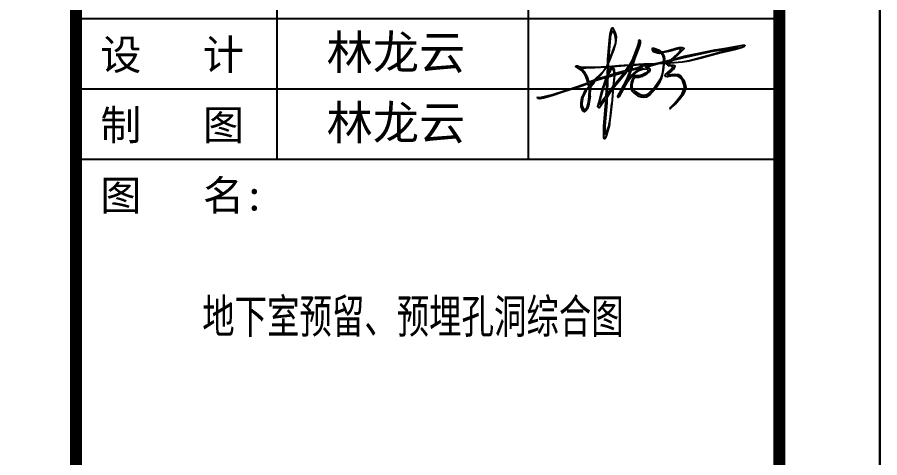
# Model space of a CAD drawing. Extents: x 0 to 2037025, y -2738621 to 0.
# Drawn here: x 995916 to 1000208, y -1561457 to -1559267 of the extents above; entities that cross this region are included whole.
import ezdxf

# ---------------------------------------------------------------- set-up
doc = ezdxf.new("R2010")
doc.units = 0
doc.header["$LTSCALE"] = 10
doc.header["$MEASUREMENT"] = 0
doc.layers.add('图框', color=142, linetype='Continuous')
doc.layers.add('批量导出图层', color=1, linetype='Continuous')
doc.styles.add('图框字型一', font='')
doc.styles.add('黑体', font='simhei.ttf', dxfattribs={"width": 0.7})
doc.styles.get('图框字型一').set_extended_font_data('SimSun')

# ---------------------------------------------------------------- blocks, each defined once
blk = doc.blocks.new('图框A1')
at = {"layer": '图框'}
for p, q in [((78100, 12000), (78100, 7100)), ((80600, 12000), (80600, 7100)), ((76100, 8500), (83100, 8500)), ((76100, 7800), (83100, 7800)), ((76100, 7100), (83100, 7100))]:
    blk.add_line(p, q, dxfattribs=at)
blk.add_lwpolyline([(0, 0), (84100, 0), (84100, 59400), (0, 59400)], close=True, dxfattribs=at)
at = {"layer": '图框', "const_width": 120}
blk.add_lwpolyline([(2500, 1000), (83100, 1000), (83100, 58400), (2500, 58400)], close=True, dxfattribs=at)
blk.add_lwpolyline([(76100, 58400), (76100, 1000)], dxfattribs=at)
at = {"layer": '图框', "style": '图框字型一'}
for s, p in [('设   计', (76341.6, 7990.4)), ('制   图', (76341.6, 7290.4)), ('图   名:', (76341.6, 6590.4))]:
    blk.add_text(s, height=300, dxfattribs=at).set_placement(p)
blk = doc.blocks.new('林龙云')
h = blk.add_hatch(color=256)
h.dxf.hatch_style = 1
h.paths.add_polyline_path([(87625, 47227), (87170, 47069), (86221, 46761), (85719, 46632), (85643, 46642), (85609, 46661), (85626, 46597), (85711, 46582), (85850, 46610), (86183, 46700), (86620, 46846), (87415, 47106), (87589, 47173), (87631, 47179), (87646, 47158), (87663, 47085), (87652, 47055), (87527, 46930), (87461, 46814), (87382, 46655), (87360, 46531), (87348, 46410), (87353, 46278), (87400, 46151), (87429, 46101), (87461, 46082), (87501, 46082), (87532, 46104), (87627, 46206), (87649, 46288), (87718, 46689), (87722, 46794), (87749, 47040), (87753, 47077), (87865, 47230), (87911, 47291), (87921, 47301), (87978, 47323), (88362, 47433), (88290, 47232), (88183, 46927), (88096, 46544), (88028, 46319), (88019, 46273), (88051, 46244), (88094, 46244), (88280, 46521), (88341, 46583), (88310, 46135), (88255, 45484), (88250, 45039), (88280, 45004), (88317, 45004), (88368, 45088), (88471, 45414), (88496, 45492), (88585, 46396), (88519, 45823), (88454, 45478), (88354, 45201), (88333, 45171), (88318, 45169), (88310, 45187), (88310, 45221), (88321, 45380), (88324, 45503), (88396, 46424), (88407, 46649), (88494, 46804), (88641, 47010), (88629, 46859), (88648, 47021), (88682, 47068), (88963, 47402), (89157, 47638), (89172, 47663), (89301, 47699), (89281, 47630), (89175, 47358), (88938, 46910), (88827, 46722), (88816, 46682), (88832, 46646), (88860, 46646), (88889, 46674), (89223, 47297), (89358, 47466), (89526, 47613), (89693, 47724), (89853, 47784), (89999, 47768), (90033, 47740), (90014, 47669), (89933, 47609), (89814, 47541), (89698, 47510), (89668, 47502), (89516, 47502), (89485, 47507), (89454, 47481), (89445, 47431), (89362, 47232), (89342, 47115), (89346, 47004), (89391, 46904), (89472, 46819), (89634, 46710), (89756, 46659), (89864, 46650), (89981, 46667), (90126, 46764), (90347, 47009), (90426, 47132), (90519, 47277), (90572, 47395), (90614, 47537), (90654, 47837), (90637, 47728), (90591, 47531), (90534, 47389), (90438, 47233), (90305, 47047), (90074, 46810), (89983, 46744), (89891, 46719), (89801, 46723), (89711, 46756), (89541, 46864), (89444, 46954), (89404, 47034), (89398, 47164), (89410, 47219), (89472, 47393), (89498, 47438), (89509, 47450), (89559, 47454), (89664, 47450), (89711, 47458), (89827, 47497), (89878, 47526), (90002, 47599), (90077, 47670), (90119, 47734), (90119, 47773), (90092, 47798), (89994, 47831), (89933, 47849), (89970, 47857), (90500, 47995), (90666, 48000), (90665, 47980), (90654, 47837), (90672, 47980), (90674, 48001), (90816, 48007), (90790, 47988), (90802, 47963), (90826, 47937), (90864, 47905), (90979, 47894), (91018, 47872), (91018, 47840), (90994, 47801), (90939, 47735), (90823, 47635), (90734, 47554), (90714, 47516), (90738, 47480), (90810, 47459), (90936, 47489), (91051, 47507), (91165, 47506), (91258, 47478), (91352, 47405), (91422, 47291), (91482, 47130), (91493, 47037), (91461, 46927), (91396, 46784), (91168, 46487), (91049, 46364), (90944, 46255), (90921, 46192), (90994, 46269), (91157, 46407), (91295, 46560), (91422, 46732), (91500, 46875), (91545, 47020), (91538, 47122), (91509, 47222), (91458, 47349), (91367, 47480), (91257, 47551), (91112, 47570), (90983, 47563), (90904, 47538), (90837, 47526), (90824, 47539), (90831, 47560), (90954, 47665), (91046, 47759), (91105, 47875), (91092, 47912), (91047, 47924), (90910, 47949), (90877, 47966), (90890, 47997), (90899, 48010), (91419, 48055), (91670, 48084), (92155, 48216), (92896, 48405), (93535, 48563), (93757, 48624), (93870, 48666), (93905, 48699), (93905, 48722), (93890, 48734), (93834, 48735), (93163, 48615), (92719, 48540), (92020, 48398), (91482, 48286), (91107, 48187), (91076, 48187), (91073, 48199), (91095, 48228), (91213, 48326), (91361, 48474), (91464, 48580), (91466, 48604), (91447, 48623), (91396, 48633), (91279, 48632), (91159, 48606), (90902, 48528), (90645, 48466), (90564, 48461), (90452, 48537), (90268, 48614), (90228, 48614), (90210, 48606), (90200, 48572), (90210, 48522), (90259, 48469), (90329, 48436), (90412, 48405), (90479, 48398), (90530, 48413), (90563, 48390), (90640, 48293), (90664, 48209), (90668, 48135), (90667, 48077), (90593, 48052), (90328, 48000), (89874, 47987), (89435, 47958), (89508, 48180), (89709, 48701), (89737, 48815), (89737, 48905), (89706, 48928), (89669, 48921), (89658, 48904), (89665, 48863), (89602, 48654), (89405, 48124), (89296, 47949), (88868, 47921), (88448, 47883), (88448, 47924), (88469, 48215), (88532, 49028), (88550, 49130), (88603, 49276), (88623, 49288), (88644, 49278), (88689, 49177), (88720, 49060), (88735, 48900), (88733, 48811), (88650, 48542), (88747, 48808), (88778, 49062), (88735, 49220), (88640, 49405), (88609, 49412), (88568, 49400), (88537, 49281), (88506, 49158), (88493, 49064), (88453, 48622), (88418, 48173), (88413, 47895), (88412, 47880), (88394, 47878), (87923, 47857), (87315, 47865), (87213, 47899), (87174, 47909), (87151, 47892), (87152, 47870), (87198, 47832), (87355, 47734), (87488, 47590), (87531, 47523), (87600, 47342)])
h.paths.add_polyline_path([(87842, 47271), (87794, 47210), (87739, 47127), (87706, 47188), (87696, 47214)], flags=16)
h.paths.add_polyline_path([(87682, 47250), (87628, 47390), (87540, 47590), (87495, 47653), (87396, 47761), (87346, 47804), (87332, 47814), (87333, 47823), (87343, 47827), (87549, 47828), (87910, 47833), (88360, 47858), (88411, 47862), (88403, 47624), (88398, 47532), (88380, 47483), (87985, 47367), (88127, 47513), (88263, 47708), (88122, 47551), (87910, 47356), (87890, 47331)], flags=16)
h.paths.add_polyline_path([(87669, 47020), (87677, 47020), (87690, 47010), (87693, 46963), (87682, 46671), (87654, 46467), (87607, 46258), (87587, 46219), (87520, 46160), (87490, 46155), (87468, 46164), (87404, 46295), (87393, 46371), (87396, 46507), (87422, 46656), (87543, 46908), (87601, 46968)], flags=16)
h.paths.add_polyline_path([(88314, 47210), (88389, 47352), (88375, 47079), (88349, 46690), (88228, 46545), (88137, 46416), (88091, 46374), (88087, 46440), (88210, 46913)], flags=16)
h.paths.add_polyline_path([(88430, 47331), (88440, 47455), (88673, 47521), (88676, 47462), (88647, 47087), (88618, 47053), (88420, 46776)], flags=16)
h.paths.add_polyline_path([(88443, 47502), (88448, 47567), (88530, 47699), (88580, 47785), (88614, 47792), (88659, 47736), (88666, 47627), (88670, 47575)], flags=16)
h.paths.add_polyline_path([(88447, 47638), (88448, 47865), (88778, 47893), (89280, 47925), (89167, 47745), (89134, 47700), (88833, 47627), (88704, 47585), (88700, 47739), (88654, 47819), (88617, 47843), (88582, 47843), (88557, 47823), (88500, 47737), (88461, 47664)], flags=16)
h.paths.add_polyline_path([(88657, 47099), (88706, 47502), (88705, 47530), (89089, 47639), (88898, 47382)], flags=16)
h.paths.add_polyline_path([(89232, 47375), (89233, 47394), (89350, 47674), (89363, 47717), (89391, 47725), (89809, 47820), (89680, 47774), (89557, 47690), (89373, 47530), (89276, 47415), (89251, 47392)], flags=16)
h.paths.add_polyline_path([(89207, 47717), (89338, 47928), (89370, 47930), (89315, 47744)], flags=16)
h.paths.add_polyline_path([(89413, 47890), (89427, 47934), (89719, 47952), (90095, 47961), (90113, 47959), (90104, 47943), (90062, 47915), (89810, 47885), (89583, 47816), (89375, 47758)], flags=16)
h.paths.add_polyline_path([(89353, 47953), (89399, 48026), (89377, 47954)], flags=16)
h.paths.add_polyline_path([(90300, 48513), (90279, 48568), (90302, 48568), (90423, 48507), (90491, 48458), (90486, 48434), (90472, 48425), (90429, 48430), (90379, 48449), (90319, 48489)], flags=16)
h.paths.add_polyline_path([(90543, 48006), (90626, 48027), (90666, 48037), (90668, 48010)], flags=16)
h.paths.add_polyline_path([(90677, 48010), (90678, 48022), (90680, 48041), (90860, 48082), (90890, 48077), (90882, 48053), (90830, 48017), (90783, 48012)], flags=16)
h.paths.add_polyline_path([(90687, 48116), (90689, 48180), (90681, 48268), (90645, 48351), (90595, 48420), (90616, 48435), (90713, 48454), (90919, 48496), (91204, 48567), (91329, 48582), (91347, 48562), (91331, 48520), (91212, 48387), (90945, 48141), (90731, 48087), (90686, 48079)], flags=16)
h.paths.add_polyline_path([(90908, 48023), (90922, 48044), (90974, 48086), (91049, 48127), (91570, 48254), (92604, 48471), (93097, 48549), (93381, 48611), (93565, 48642), (93614, 48646), (93551, 48617), (91690, 48112), (91416, 48068)], flags=16)
for p, q in [((87600, 47342), (87531, 47523)), ((87540, 47590), (87628, 47390)), ((87718, 46689), (87649, 46288)), ((88629, 46859), (88585, 46396))]:
    blk.add_line(p, q)
for points in [[(88456, 48042), (88553, 48276), (88747, 48808), (88778, 49062), (88735, 49220), (88640, 49405), (88609, 49412), (88568, 49400), (88537, 49281), (88506, 49158), (88493, 49064), (88453, 48622), (88418, 48173), (88413, 47895), (88412, 47880)], [(88448, 47883), (88448, 47924), (88469, 48215), (88532, 49028), (88550, 49130), (88603, 49276), (88623, 49288), (88644, 49278), (88689, 49177), (88720, 49060), (88735, 48900), (88733, 48811), (88650, 48542), (88456, 48042)], [(89435, 47958), (89508, 48180), (89709, 48701), (89737, 48815), (89737, 48905), (89706, 48928), (89669, 48921), (89658, 48904), (89665, 48863), (89602, 48654), (89405, 48124), (89296, 47949)], [(90564, 48461), (90645, 48466), (90902, 48528), (91159, 48606), (91279, 48632), (91396, 48633), (91447, 48623), (91466, 48604), (91464, 48580), (91361, 48474), (91213, 48326), (91095, 48228), (91073, 48199), (91076, 48187), (91107, 48187), (91482, 48286), (92020, 48398), (92719, 48540), (93163, 48615), (93834, 48735), (93890, 48734), (93905, 48722), (93905, 48699), (93870, 48666), (93757, 48624), (93535, 48563), (92896, 48405), (92155, 48216), (91670, 48084), (91419, 48055), (90899, 48010)], [(90328, 48000), (90593, 48052), (90667, 48077), (90668, 48135), (90664, 48209), (90640, 48293), (90563, 48390), (90530, 48413), (90479, 48398), (90412, 48405), (90329, 48436), (90259, 48469), (90213, 48539), (90210, 48586), (90210, 48606), (90228, 48614), (90268, 48614), (90452, 48537), (90564, 48461)], [(89353, 47953), (89399, 48026), (89377, 47954)], [(89427, 47934), (89719, 47952), (90095, 47961), (90113, 47959), (90104, 47943), (90062, 47915), (89810, 47885), (89583, 47816), (89375, 47758)], [(89435, 47958), (89874, 47987), (90328, 48000)], [(90500, 47995), (89970, 47857), (89933, 47849)], [(90658, 48001), (90500, 47995)], [(90626, 48027), (90543, 48006)], [(90543, 48006), (90657, 48009)], [(90668, 48010), (90666, 48037), (90626, 48027)], [(90674, 48001), (90672, 47980), (90654, 47837), (90665, 47980), (90666, 48001)], [(90816, 48007), (90684, 48002)], [(90689, 48010), (90783, 48012), (90830, 48017)], [(90830, 48017), (90882, 48053), (90890, 48077), (90860, 48082), (90710, 48049)], [(90899, 48010), (90890, 47997), (90877, 47966), (90910, 47949), (91047, 47924), (91092, 47912), (91105, 47875), (91046, 47759), (90954, 47665), (90831, 47560), (90824, 47539), (90837, 47526), (90904, 47538), (90983, 47563), (91112, 47570), (91257, 47551), (91367, 47480), (91458, 47349), (91509, 47222), (91538, 47122), (91545, 47020), (91500, 46875), (91422, 46732), (91295, 46560), (91157, 46407), (90994, 46269), (90921, 46192), (90944, 46255), (91049, 46364), (91168, 46487), (91396, 46784), (91461, 46927), (91493, 47037), (91482, 47130), (91422, 47291), (91352, 47405), (91258, 47478), (91165, 47506), (91051, 47507), (90936, 47489), (90810, 47459), (90738, 47480), (90714, 47516), (90734, 47554), (90823, 47635), (90939, 47735), (90994, 47801), (91018, 47840), (91018, 47872), (90979, 47894), (90864, 47905), (90826, 47937), (90802, 47963), (90790, 47988), (90816, 48007)], [(87531, 47523), (87488, 47590), (87355, 47734), (87198, 47832), (87152, 47870), (87151, 47892), (87174, 47909), (87213, 47899), (87315, 47865), (87923, 47857), (88394, 47878), (88412, 47880)], [(87540, 47590), (87495, 47653), (87396, 47761), (87346, 47804), (87332, 47814), (87333, 47823), (87343, 47827), (87549, 47828), (87910, 47833), (88360, 47858), (88411, 47862)], [(88368, 47859), (88263, 47708), (88122, 47551), (87910, 47356), (87890, 47331)], [(87985, 47367), (88127, 47513), (88368, 47859)], [(88381, 47877), (88399, 47903), (88413, 47938)], [(88413, 47938), (88399, 47903), (88381, 47877)], [(88411, 47862), (88403, 47624), (88398, 47532)], [(88443, 47502), (88448, 47567), (88530, 47699), (88580, 47785), (88614, 47792), (88659, 47736), (88666, 47627), (88670, 47575)], [(88704, 47585), (88700, 47739), (88654, 47819), (88617, 47843), (88582, 47843), (88557, 47823), (88500, 47737), (88461, 47664), (88447, 47638), (88448, 47865)], [(88448, 47883), (88868, 47921), (89296, 47949)], [(88448, 47865), (88778, 47893), (89280, 47925)], [(88648, 47021), (88682, 47068), (88963, 47402), (89157, 47638), (89172, 47663)], [(89089, 47639), (88898, 47382), (88657, 47099)], [(89134, 47700), (88833, 47627), (88704, 47585)], [(89089, 47639), (88705, 47530)], [(89301, 47699), (89281, 47630), (89175, 47358), (88938, 46910), (88827, 46722), (88816, 46682), (88832, 46646), (88860, 46646), (88889, 46674), (89223, 47297), (89358, 47466), (89526, 47613), (89693, 47724), (89853, 47784), (89999, 47768), (90033, 47740), (90014, 47669), (89933, 47609), (89814, 47541), (89698, 47510), (89668, 47502), (89516, 47502), (89485, 47507), (89454, 47481), (89445, 47431), (89362, 47232), (89342, 47115), (89346, 47004), (89391, 46904), (89472, 46819), (89634, 46710), (89756, 46659), (89864, 46650), (89981, 46667), (90126, 46764), (90347, 47009), (90426, 47132), (90519, 47277), (90572, 47395), (90614, 47537), (90654, 47837), (90637, 47728), (90591, 47531), (90534, 47389), (90438, 47233), (90305, 47047), (90074, 46810), (89983, 46744), (89891, 46719), (89801, 46723), (89711, 46756), (89541, 46864), (89444, 46954), (89404, 47034), (89398, 47164), (89410, 47219), (89472, 47393), (89498, 47438), (89509, 47450), (89559, 47454), (89664, 47450), (89711, 47458), (89827, 47497), (89878, 47526), (90002, 47599), (90077, 47670), (90119, 47734), (90119, 47773), (90092, 47798), (89994, 47831), (89933, 47849)], [(89280, 47925), (89167, 47745), (89134, 47700)], [(89301, 47699), (89172, 47663)], [(89207, 47717), (89338, 47928)], [(89315, 47744), (89207, 47717)], [(89809, 47820), (89680, 47774), (89557, 47690), (89373, 47530), (89276, 47415), (89251, 47392), (89232, 47375), (89233, 47394), (89350, 47674), (89363, 47717)], [(89370, 47930), (89315, 47744)], [(89338, 47928), (89370, 47930)], [(89353, 47953), (89377, 47954)], [(89809, 47820), (89391, 47725), (89363, 47717)], [(89369, 47757), (89369, 47757)], [(89375, 47758), (89413, 47890), (89427, 47934)], [(85609, 46661), (85643, 46642), (85719, 46632), (86221, 46761), (87170, 47069), (87625, 47227), (87600, 47342)], [(87682, 47250), (87628, 47390), (87627, 47390)], [(87890, 47331), (87682, 47250)], [(87842, 47271), (87695, 47214)], [(87842, 47271), (87794, 47210), (87739, 47127), (87706, 47188), (87696, 47214)], [(87718, 46689), (87722, 46794), (87749, 47040), (87753, 47077), (87865, 47230), (87911, 47291), (87921, 47301)], [(88362, 47433), (87978, 47323), (87919, 47301)], [(88380, 47483), (87985, 47367)], [(88362, 47433), (88290, 47232), (88183, 46927), (88096, 46544), (88028, 46319), (88019, 46273), (88051, 46244), (88094, 46244), (88280, 46521), (88341, 46583)], [(88389, 47352), (88314, 47210), (88210, 46913), (88087, 46440), (88091, 46374), (88137, 46416), (88228, 46545), (88349, 46690)], [(88389, 47352), (88375, 47079), (88349, 46690)], [(88398, 47532), (88380, 47483)], [(88394, 47448), (88394, 47442)], [(88396, 47442), (88394, 47442)], [(88404, 47490), (88396, 47488)], [(88396, 47488), (88396, 47485)], [(88425, 47496), (88420, 47495)], [(88647, 47087), (88618, 47053), (88420, 46776), (88430, 47331), (88440, 47455)], [(88673, 47521), (88440, 47455)], [(88670, 47575), (88443, 47502)], [(88673, 47521), (88676, 47462), (88647, 47087)], [(88657, 47099), (88706, 47502), (88705, 47530)], [(87589, 47173), (87415, 47106), (86620, 46846), (86183, 46700), (85850, 46610), (85711, 46582), (85626, 46597), (85609, 46661)], [(87589, 47173), (87631, 47179), (87646, 47158), (87663, 47085), (87652, 47055), (87527, 46930), (87461, 46814), (87382, 46655), (87360, 46531), (87348, 46410), (87353, 46278), (87400, 46151), (87429, 46101), (87461, 46082), (87501, 46082), (87532, 46104), (87627, 46206), (87649, 46288)], [(88341, 46583), (88310, 46135), (88255, 45484), (88250, 45039), (88280, 45004), (88317, 45004), (88368, 45088), (88471, 45414), (88496, 45492), (88585, 46396), (88519, 45823), (88454, 45478), (88354, 45201), (88333, 45171), (88318, 45169), (88310, 45187), (88310, 45221), (88321, 45380), (88324, 45503), (88396, 46424), (88407, 46649), (88494, 46804), (88641, 47010)], [(88641, 47010), (88629, 46859), (88648, 47021)]]:
    blk.add_lwpolyline(points)
for points in [[(90491, 48458), (90423, 48507), (90302, 48568), (90279, 48568), (90300, 48513), (90319, 48489), (90379, 48449), (90429, 48430), (90472, 48425), (90486, 48434), (90491, 48458)], [(90595, 48420), (90645, 48351), (90681, 48268), (90689, 48180), (90687, 48116), (90686, 48079), (90731, 48087), (90945, 48141), (91212, 48387), (91331, 48520), (91347, 48562), (91329, 48582), (91204, 48567), (90919, 48496), (90713, 48454), (90616, 48435)], [(90908, 48023), (91416, 48068), (91690, 48112), (93551, 48617), (93614, 48646), (93565, 48642), (93381, 48611), (93097, 48549), (92604, 48471), (91570, 48254), (91049, 48127), (90974, 48086), (90922, 48044)], [(87669, 47020), (87601, 46968), (87543, 46908), (87422, 46656), (87396, 46507), (87393, 46371), (87404, 46295), (87468, 46164), (87490, 46155), (87520, 46160), (87587, 46219), (87607, 46258), (87654, 46467), (87682, 46671), (87693, 46963), (87690, 47010), (87677, 47020)]]:
    blk.add_lwpolyline(points, close=True)
blk = doc.blocks.new('A$C16A05140')
blk.add_line((-7000, 4900), (-7000, 0))
at = {"layer": '图框'}
for p, q in [((-7000, 4900), (-7000, 0)), ((-5000, 4900), (-5000, 0)), ((-5000, 4900), (-5000, 0)), ((-2500, 4900), (-2500, 0)), ((-2500, 4900), (-2500, 0)), ((-7000, 1400), (0, 1400)), ((-7000, 1400), (0, 1400)), ((-7000, 700), (0, 700)), ((-7000, 700), (0, 700)), ((-7000, 0), (0, 0)), ((-7000, 0), (0, 0))]:
    blk.add_line(p, q, dxfattribs=at)
at = {"xscale": 0.2488319999998335, "yscale": 0.2488319999998335, "zscale": 0.2488319999998335}
blk.add_blockref('林龙云', (-23710.3, -10991.1), dxfattribs=at)
at = {"layer": '图框', "style": '图框字型一'}
for s, height, p in [('设   计', 300, (-6758.4, 890.4)), ('设   计', 300, (-6758.4, 890.4)), ('林龙云', 337.55, (-4506.9, 894.9)), ('林龙云', 337.55, (-4506.9, 894.9)), ('制   图', 300, (-6758.4, 190.4)), ('制   图', 300, (-6758.4, 190.4)), ('林龙云', 337.55, (-4506.9, 194.9)), ('林龙云', 337.55, (-4506.9, 194.9))]:
    blk.add_text(s, height=height, dxfattribs=at).set_placement(p)

msp = doc.modelspace()

# ---------------------------------------------------------------- linework, layer by layer
at = {"layer": '批量导出图层'}
msp.add_lwpolyline([(958158.5, -1533823.1), (1000208.5, -1533823.1), (1000208.5, -1563523.1), (958158.5, -1563523.1)], close=True, dxfattribs=at)

# ---------------------------------------------------------------- block references
at = {"xscale": 0.5, "yscale": 0.5, "zscale": 0.5}
for name, p in [('图框A1', (958158.5, -1563523.1)), ('A$C16A05140', (999708.5, -1559973.1))]:
    msp.add_blockref(name, p, dxfattribs=at)

# ---------------------------------------------------------------- texts
at = {"layer": '图框', "style": '黑体', "width": 0.7}
msp.add_text('地下室预留、预埋孔洞综合图', height=168.987, dxfattribs=at).set_placement((996836.5, -1560837.8))

doc.saveas('drawing.dxf')
